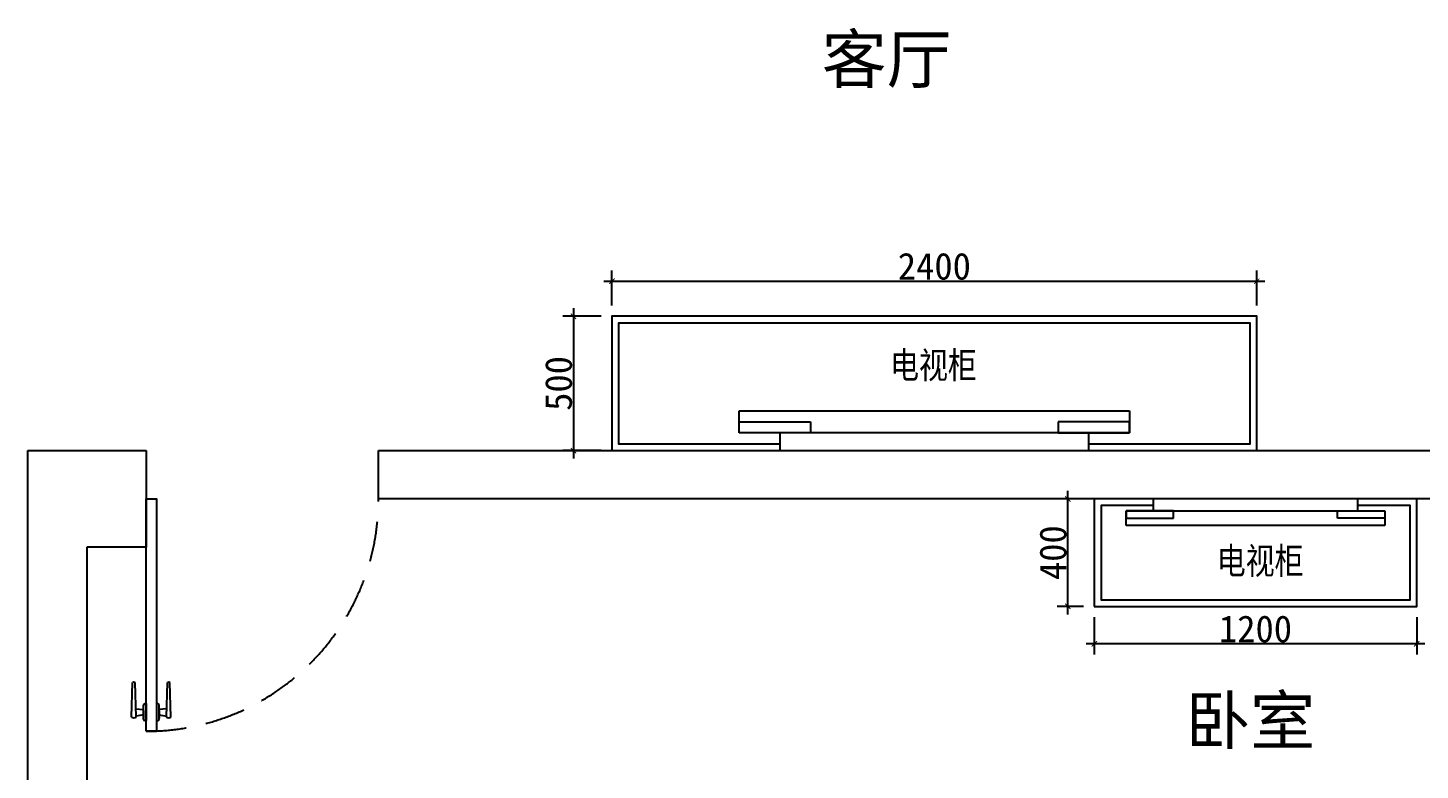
# Model space of a CAD drawing. Extents: x 13886 to 74789, y -750269 to -704302.
# Drawn here: x 60319 to 65501, y -740570 to -737807 of the extents above; entities that cross this region are included whole.
import ezdxf

# ---------------------------------------------------------------- set-up
doc = ezdxf.new("R2010")
doc.units = 0
doc.header["$LTSCALE"] = 10
doc.linetypes.add('TRATTEGGIATA2', pattern=[0.375, 0.25, -0.125])
doc.layers.get('0').update_dxf_attribs({"linetype": 'CONTINUOUS'})
doc.layers.get('DEFPOINTS').update_dxf_attribs({"linetype": 'CONTINUOUS'})
for name, color, linetype in [('__2', 30, 'CONTINUOUS'), ('___1', 7, 'CONTINUOUS'), ('____', 45, 'CONTINUOUS'), ('____0', 250, 'CONTINUOUS'), ('_____', 5, 'CONTINUOUS'), ('________IFF-FURN-DETAIL', 252, 'CONTINUOUS')]:
    doc.layers.add(name, color=color, linetype=linetype)
doc.styles.add('DIM', font='arial.ttf')
doc.styles.add('DIM_FONT', font='TXT.shx', dxfattribs={"width": 0.8})
doc.styles.get("Standard").update_dxf_attribs({"font": 'NSimSun.ttf'})
doc.dimstyles.get("Standard").update_dxf_attribs({"dimtxt": 0.18, "dimasz": 0.18, "dimexe": 0.18, "dimexo": 0.0625, "dimgap": 0.09, "dimtad": 0, "dimtih": 1, "dimtoh": 1, "dimdec": 4, "dimzin": 0, "dimtxsty": 'STANDARD', "dimcen": 0.09, "dimazin": 3, "dimtfac": 1, "dimtdec": 4, "dimtofl": 0, "dimtmove": 0, "dimatfit": 3, "dimtolj": 1, "dimtzin": 0})

# ---------------------------------------------------------------- blocks, each defined once
blk = doc.blocks.new('EWRWR')
at = {"layer": '____'}
for p, q in [((145399.3, -689238.5), (145399.3, -689306.1)), ((146599.8, -689238.5), (145399.3, -689238.5)), ((146599.8, -689306.1), (146599.8, -689238.5)), ((145399.3, -689306.1), (145399.3, -689272.3)), ((145399.3, -689306.1), (146599.8, -689306.1)), ((145524.4, -689361.1), (145524.4, -689306.1)), ((146474.7, -689306.1), (146474.7, -689361.1)), ((146599.8, -689306.1), (146599.8, -689272.3)), ((146474.7, -689361.1), (145524.4, -689361.1))]:
    blk.add_line(p, q, dxfattribs=at)
at = {"layer": '____0', "linetype": 'CONTINUOUS'}
for p, q in [((145399.3, -689272.3), (145618.4, -689272.3)), ((145618.4, -689306.1), (145399.3, -689306.1)), ((145524.4, -689306.1), (146474.7, -689306.1)), ((145618.4, -689272.3), (145618.4, -689306.1)), ((146380.7, -689272.3), (146380.7, -689306.1)), ((146599.8, -689272.3), (146380.7, -689272.3)), ((146380.7, -689306.1), (146599.8, -689306.1))]:
    blk.add_line(p, q, dxfattribs=at)
blk = doc.blocks.new('_ARCHTICK')
at = {"color": 0, "linetype": 'BYBLOCK', "const_width": 0.15}
blk.add_lwpolyline([(-0.5, -0.5), (0.5, 0.5)], dxfattribs=at)
blk = doc.blocks.new('*D1934')
at = {"layer": '___1', "color": 250, "ltscale": 60}
for p, q in [((64288.4, -740000.7), (64288.4, -740140)), ((65488.4, -740000.7), (65488.4, -740140)), ((65518.4, -740100), (64258.4, -740100))]:
    blk.add_line(p, q, dxfattribs=at)
at = {"layer": 'DEFPOINTS', "color": 0, "ltscale": 60}
for p in [(64288.4, -739960.7), (65488.4, -739960.7), (64288.4, -740100)]:
    blk.add_point(p, dxfattribs=at)
at = {"layer": '___1', "color": 250, "ltscale": 60, "xscale": 20, "yscale": 20, "zscale": 20, "rotation": 180}
blk.add_blockref('_ARCHTICK', (64288.4, -740100), dxfattribs=at)
at = {"layer": '___1', "color": 250, "ltscale": 60, "xscale": 20, "yscale": 20, "zscale": 20}
blk.add_blockref('_ARCHTICK', (65488.4, -740100), dxfattribs=at)
at = {"layer": '___1', "color": 252, "ltscale": 60, "insert": (64888.4, -740045), "char_height": 100, "attachment_point": 5}
blk.add_mtext('\\A1;1200', dxfattribs=at)
blk = doc.blocks.new('*D1935')
at = {"layer": '___1', "color": 250, "ltscale": 60}
for p, q in [((64190, -739990.7), (64190, -739530.7)), ((64248.4, -739560.7), (64150, -739560.7)), ((64248.4, -739960.7), (64150, -739960.7))]:
    blk.add_line(p, q, dxfattribs=at)
at = {"layer": 'DEFPOINTS', "color": 0, "ltscale": 60}
for p in [(64190, -739560.7), (64288.4, -739560.7), (64288.4, -739960.7)]:
    blk.add_point(p, dxfattribs=at)
at = {"layer": '___1', "color": 250, "ltscale": 60, "xscale": 20, "yscale": 20, "zscale": 20}
for p, rotation in [((64190, -739560.7), 90), ((64190, -739960.7), 270)]:
    blk.add_blockref('_ARCHTICK', p, dxfattribs=dict(at, rotation=rotation))
at = {"layer": '___1', "color": 252, "ltscale": 60, "insert": (64135, -739760.7), "char_height": 100, "attachment_point": 5, "rotation": 90}
blk.add_mtext('\\A1;400', dxfattribs=at)
blk = doc.blocks.new('*D1938')
at = {"layer": '___1', "color": 250, "ltscale": 60}
for p, q in [((62493.2, -738840.7), (62493.2, -738710)), ((64893.2, -738840.7), (64893.2, -738710)), ((62463.2, -738750), (64923.2, -738750))]:
    blk.add_line(p, q, dxfattribs=at)
at = {"layer": 'DEFPOINTS', "color": 0, "ltscale": 60}
for p in [(64893.2, -738750), (62493.2, -738880.7), (64893.2, -738880.7)]:
    blk.add_point(p, dxfattribs=at)
at = {"layer": '___1', "color": 250, "ltscale": 60, "xscale": 20, "yscale": 20, "zscale": 20, "rotation": 180}
blk.add_blockref('_ARCHTICK', (62493.2, -738750), dxfattribs=at)
at = {"layer": '___1', "color": 250, "ltscale": 60, "xscale": 20, "yscale": 20, "zscale": 20}
blk.add_blockref('_ARCHTICK', (64893.2, -738750), dxfattribs=at)
at = {"layer": '___1', "color": 252, "ltscale": 60, "insert": (63693.2, -738695), "char_height": 100, "attachment_point": 5}
blk.add_mtext('\\A1;2400', dxfattribs=at)
blk = doc.blocks.new('*D1939')
at = {"layer": '___1', "color": 250, "ltscale": 60}
for p, q in [((62350, -738850.7), (62350, -739410.7)), ((62453.2, -738880.7), (62310, -738880.7)), ((62453.2, -739380.7), (62310, -739380.7))]:
    blk.add_line(p, q, dxfattribs=at)
at = {"layer": 'DEFPOINTS', "color": 0, "ltscale": 60}
for p in [(62493.2, -738880.7), (62350, -739380.7), (62493.2, -739380.7)]:
    blk.add_point(p, dxfattribs=at)
at = {"layer": '___1', "color": 250, "ltscale": 60, "xscale": 20, "yscale": 20, "zscale": 20}
for p, rotation in [((62350, -738880.7), 90), ((62350, -739380.7), 270)]:
    blk.add_blockref('_ARCHTICK', p, dxfattribs=dict(at, rotation=rotation))
at = {"layer": '___1', "color": 252, "ltscale": 60, "insert": (62295, -739130.7), "char_height": 100, "attachment_point": 5, "rotation": 90}
blk.add_mtext('\\A1;500', dxfattribs=at)

msp = doc.modelspace()

# ---------------------------------------------------------------- linework, layer by layer
at = {"ltscale": 60}
for p, q in [((60319.4, -741110.7), (60319.4, -739380.7)), ((60319.4, -739380.7), (60759.4, -739380.7)), ((60759.4, -739380.7), (60759.4, -739740.7)), ((61624.4, -739560.7), (61624.4, -739380.7)), ((61624.4, -739380.7), (67409.4, -739380.7)), ((66609.4, -739560.7), (61624.4, -739560.7)), ((60759.4, -739740.7), (60539.4, -739740.7)), ((60539.4, -739740.7), (60539.4, -740610.7))]:
    msp.add_line(p, q, dxfattribs=at)
at = {"layer": '____', "ltscale": 60}
for p, q in [((60705.6, -740372.7), (60709.5, -740243.6)), ((60722.5, -740372.7), (60718.6, -740243.6)), ((60835, -740372.7), (60838.9, -740243.6)), ((60851.9, -740372.7), (60848, -740243.6)), ((60721.6, -740341.5), (60749.6, -740344.7)), ((60749.6, -740364.3), (60722.4, -740369.9)), ((60749.6, -740348), (60749.6, -740376.7)), ((60836, -740341.5), (60807.9, -740344.7)), ((60807.9, -740348), (60807.9, -740376.7)), ((60807.9, -740364.3), (60835.1, -740369.9))]:
    msp.add_line(p, q, dxfattribs=at)
for points in [[(64893.2, -739380.7), (64893.2, -738880.7), (62493.2, -738880.7), (62493.2, -739380.7)], [(60759.4, -740425.7), (60759.4, -739560.7), (60798.1, -739560.7), (60798.1, -740425.7)], [(64288.4, -739960.7), (65488.4, -739960.7), (65488.4, -739560.7), (64288.4, -739560.7)]]:
    msp.add_lwpolyline(points, close=True, dxfattribs=at)
for points in [[(60754.4, -740322.8), (60759.4, -740322.8), (60759.4, -740385.9), (60754.4, -740385.9)], [(60803.2, -740322.8), (60798.1, -740322.8), (60798.1, -740385.9), (60803.2, -740385.9)], [(60749.6, -740380.7), (60749.6, -740328)], [(60807.9, -740380.7), (60807.9, -740328)]]:
    msp.add_lwpolyline(points, dxfattribs=at)
for centre, radius, start, end in [((60714.1, -740253.3), 10.7, 64.8514, 115.1486), ((60843.5, -740253.3), 10.7, 64.8514, 115.1486), ((60758.7, -740331.5), 9.68, 116.2539, 158.8813), ((60798.9, -740331.5), 9.68, 21.1187, 63.7461), ((60714.1, -740361.6), 13.9, 232.6121, 307.3879), ((60843.5, -740361.6), 13.9, 232.6121, 307.3879), ((60758.7, -740377.2), 9.68, 201.1187, 243.7461), ((60798.9, -740377.2), 9.68, 296.2539, 338.8813)]:
    msp.add_arc(centre, radius, start, end, dxfattribs=at)
at = {"layer": '____0'}
for points in [[(64268.2, -739355.7), (64868.2, -739355.7), (64868.2, -738905.7), (62518.2, -738905.7), (62518.2, -739355.7), (63118.2, -739355.7)], [(64507.6, -739585.7), (64313.4, -739585.7), (64313.4, -739935.7), (65463.4, -739935.7), (65463.4, -739585.7), (65269.2, -739585.7)]]:
    msp.add_lwpolyline(points, dxfattribs=at)
at = {"layer": '_____', "color": 250, "linetype": 'TRATTEGGIATA2', "ltscale": 60}
msp.add_arc((60759.4, -739560.7), 865, 270, 0, dxfattribs=at)

# ---------------------------------------------------------------- block references
at = {"layer": '_____', "xscale": -1.209999999962747, "yscale": 1.209999999962747, "zscale": 1.209999999999998}
msp.add_blockref('EWRWR', (240352.6, 94746.1), dxfattribs=at)
msp.add_blockref('EWRWR', (240352.6, 94746.1), dxfattribs=at)
at = {"layer": '_____', "xscale": -0.8013300212478497, "yscale": 0.8013300213497132, "zscale": 0.8013300213600002, "rotation": 180}
msp.add_blockref('EWRWR', (-52105.4, -1291966.5), dxfattribs=at)

# ---------------------------------------------------------------- texts
at = {"layer": '__2', "char_height": 98.633, "attachment_point": 1, "style": 'DIM_FONT'}
for insert in [(63528.4, -739013.4), (64744.3, -739741.9)]:
    msp.add_mtext('{\\fSimSun|b0|i0|c134|p2;电视柜}', dxfattribs=dict(at, insert=insert))
at = {"layer": '________IFF-FURN-DETAIL', "char_height": 241.613, "attachment_point": 1, "style": 'DIM'}
for s, insert in [('{\\fNSimSun|b0|i0|c134|p49;\\H0.7333x;客厅}', (63273.8, -737834.8)), ('{\\fNSimSun|b0|i0|c134|p49;\\H0.7333x;卧室}', (64627.3, -740296.6))]:
    msp.add_mtext(s, dxfattribs=dict(at, insert=insert))

# ---------------------------------------------------------------- dimensions: what is measured, and where the dimension line sits
at = {"layer": '___1', "ltscale": 60}
for base, p1, p2, picture, middle in [((64893.2, -738750), (62493.2, -738880.7), (64893.2, -738880.7), '*D1938', (63693.2, -738695)), ((64288.4, -740100), (65488.4, -739960.7), (64288.4, -739960.7), '*D1934', (64888.4, -740045))]:
    dim = msp.add_linear_dim(base=base, p1=p1, p2=p2, dimstyle='STANDARD', override={"dimtxt": 100, "dimasz": 20, "dimexe": 40, "dimexo": 40, "dimgap": 5, "dimtad": 1, "dimtih": 0, "dimtoh": 0, "dimdec": 0, "dimrnd": 5, "dimblk1": 'ARCHTICK', "dimblk2": 'ARCHTICK', "dimsah": 1, "dimdle": 30, "dimclrd": 250, "dimclre": 250, "dimclrt": 252, "dimtdec": 0, "dimtmove": 1, "dimldrblk": 'ARCHTICK', "dimfxl": 15, "dimarcsym": 1}, dxfattribs=at)
    dim.commit()
    dim.dimension.update_dxf_attribs({"geometry": picture, "text_midpoint": middle})
for base, p1, p2, picture, middle in [((62350, -739380.7), (62493.2, -738880.7), (62493.2, -739380.7), '*D1939', (62295, -739130.7)), ((64190, -739560.7), (64288.4, -739960.7), (64288.4, -739560.7), '*D1935', (64135, -739760.7))]:
    dim = msp.add_linear_dim(base=base, p1=p1, p2=p2, angle=90, dimstyle='STANDARD', override={"dimtxt": 100, "dimasz": 20, "dimexe": 40, "dimexo": 40, "dimgap": 5, "dimtad": 1, "dimtih": 0, "dimtoh": 0, "dimdec": 0, "dimrnd": 5, "dimblk1": 'ARCHTICK', "dimblk2": 'ARCHTICK', "dimsah": 1, "dimdle": 30, "dimclrd": 250, "dimclre": 250, "dimclrt": 252, "dimtdec": 0, "dimtmove": 1, "dimldrblk": 'ARCHTICK', "dimfxl": 15, "dimarcsym": 1}, dxfattribs=at)
    dim.commit()
    dim.dimension.update_dxf_attribs({"geometry": picture, "text_midpoint": middle})

doc.saveas('drawing.dxf')
